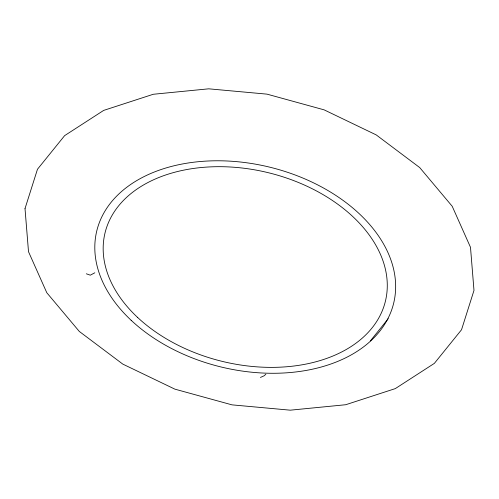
<?xml version="1.0" encoding="UTF-8"?>
<svg xmlns="http://www.w3.org/2000/svg" width="499" height="499" viewBox="0 0 499 499"><rect width="100%" height="100%" fill="white"/><g stroke="black" fill="none" stroke-linecap="round" stroke-linejoin="round"><path stroke-width="0.75" d="M370.401 340.861L388.197 318.73M265.867 374.206L264.245 375.728L260.428 377.45M94.816 272.791L90.313 275.174L86.321 273.795M25.012 208.582L28.505 251.702L46.787 292.72L79.297 331.436L122.791 364.102L174.875 389.145L231.998 404.857L290.268 410.178L345.707 404.733L395.308 388.609L434.367 363.366L461.531 329.745L473.988 290.418L470.495 247.298L452.213 206.28L419.703 167.564L376.209 134.898L324.125 109.855L267.002 94.143L208.732 88.822L153.293 94.267L103.692 110.391L64.633 135.634L37.469 169.255L25.012 208.582M131.156 320.296A152.781 102.825 13.7 0 0 387.18 320.009A152.781 102.825 13.7 0 0 217.346 160.778A152.781 102.825 13.7 0 0 131.156 320.296M137.499 317.339A144.292 97.112 13.7 0 0 379.29 317.065A144.292 97.112 13.7 0 0 218.893 166.685A144.292 97.112 13.7 0 0 137.499 317.339"/></g></svg>
